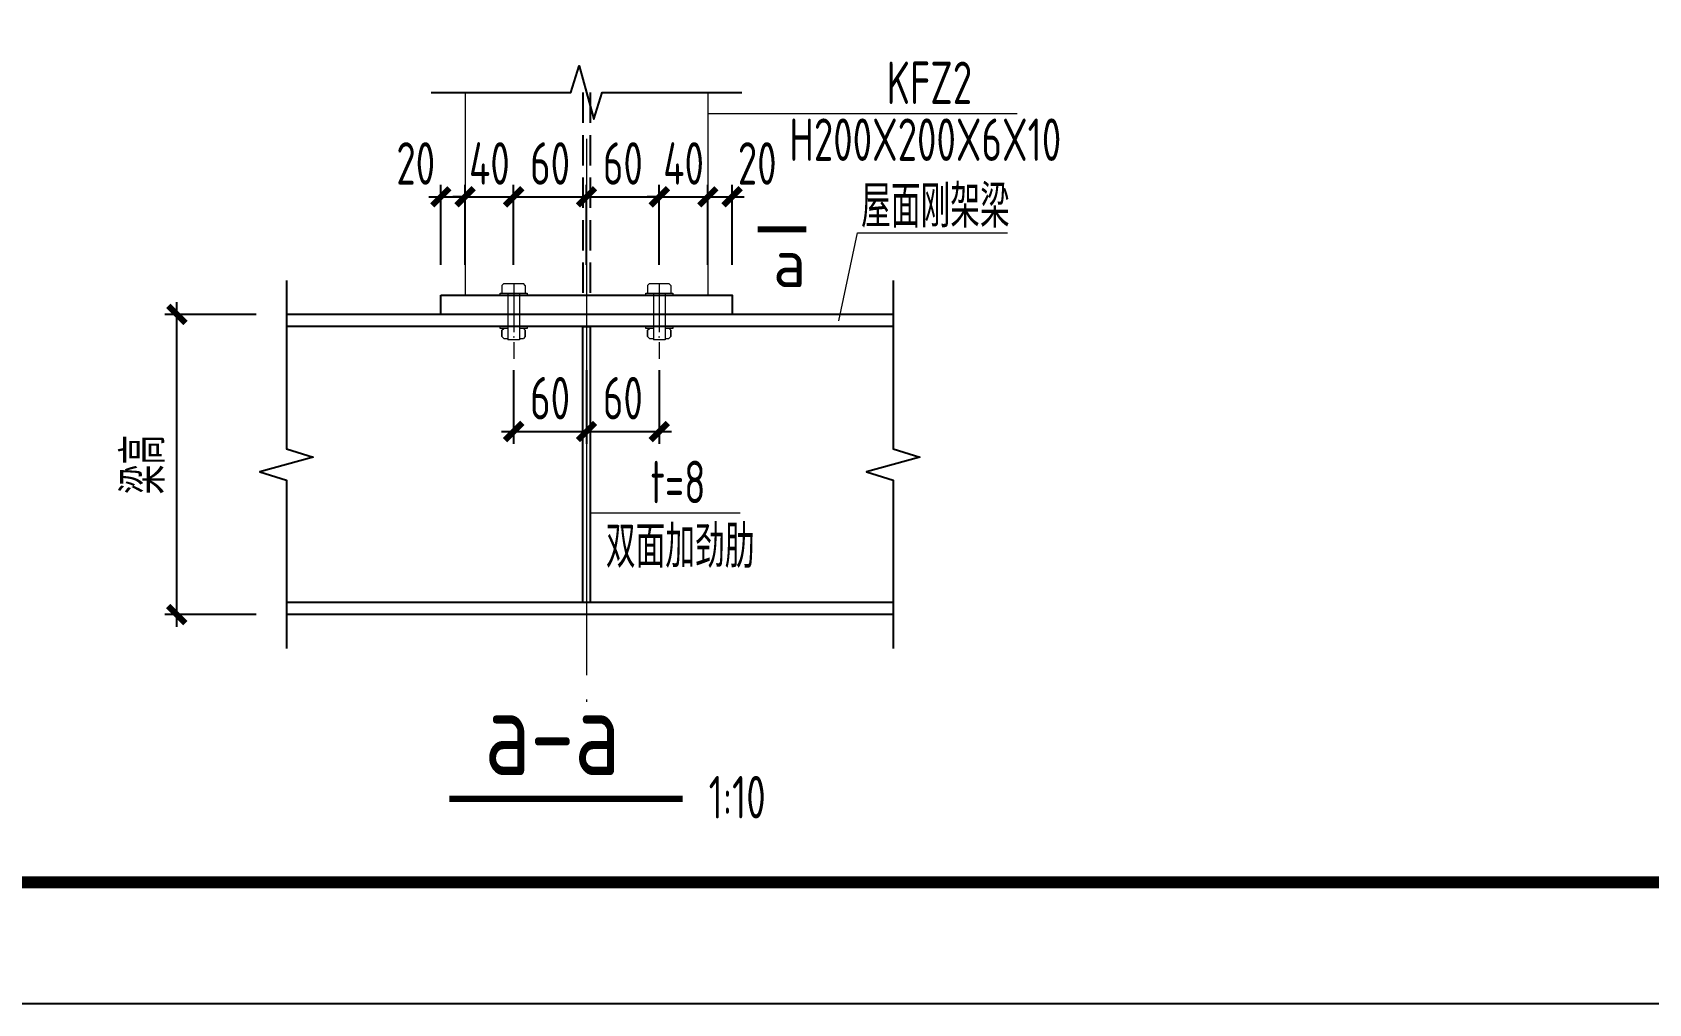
# Model space of a CAD drawing. Extents: x -3102990 to -851544, y -5293060 to -2540151.
# Drawn here: x -1983364 to -1970043, y -2672902 to -2664899 of the extents above; entities that cross this region are included whole.
import ezdxf

# ---------------------------------------------------------------- set-up
doc = ezdxf.new("R2010")
doc.units = 0
doc.header["$LTSCALE"] = 1000
doc.header["$PDMODE"] = 1
doc.linetypes.add('DASH', pattern=[0.35, 0.25, -0.1])
doc.linetypes.add('DOTE', pattern=[2.42, 2, -0.2, 0.02, -0.2])
doc.layers.get('0').update_dxf_attribs({"linetype": 'CONTINUOUS'})
doc.layers.get('Defpoints').update_dxf_attribs({"linetype": 'CONTINUOUS'})
for name, color, linetype in [('AXIS', 253, 'DOTE'), ('BEAM_CON', 4, 'CONTINUOUS'), ('COLU', 7, 'CONTINUOUS'), ('DIM', 3, 'CONTINUOUS'), ('NUM', 7, 'CONTINUOUS'), ('PUB_TITLE', 4, 'CONTINUOUS'), ('TEXT', 7, 'CONTINUOUS'), ('THICK', 6, 'CONTINUOUS'), ('THIN', 7, 'CONTINUOUS')]:
    doc.layers.add(name, color=color, linetype=linetype)
doc.layers.add('yichutu', color=7, linetype='CONTINUOUS', true_color=0xffffff, plot=False)
doc.styles.add('TSSD_Dimension', font='tssdeng.shx', dxfattribs={"width": 0.7, "bigfont": 'Hztxt.shx'})
doc.styles.add('TSSD_Label', font='tssdeng.shx', dxfattribs={"width": 0.75, "bigfont": 'hztxt.shx'})
doc.styles.add('TSSD_Norm', font='Tssdeng.shx', dxfattribs={"width": 0.75, "bigfont": 'hztxt.shx'})
doc.styles.add('TSSD_Rein', font='Tssdeng.shx', dxfattribs={"width": 0.75, "bigfont": 'hztxt.shx'})
doc.dimstyles.new('TSSD_10_100', dxfattribs={"dimtxt": 350, "dimasz": 100, "dimexe": 100, "dimexo": 250, "dimgap": 100, "dimtad": 1, "dimdec": 0, "dimlfac": 0.1, "dimzin": 0, "dimdsep": 46, "dimtxsty": 'TSSD_Dimension', "dimblk": 'ARCHTICK', "dimcen": 0, "dimdle": 100, "dimclrt": 7, "dimadec": 0, "dimazin": 0, "dimtfac": 1, "dimtdec": 0, "dimtix": 1, "dimtmove": 2, "dimatfit": 3, "dimldrblk": 'ARCHTICK', "dimfxl": 1, "dimtolj": 1, "dimtzin": 0, "dimarcsym": 0})

# ---------------------------------------------------------------- blocks, each defined once
blk = doc.blocks.new('_ArchTick')
at = {"color": 0, "const_width": 0.5}
blk.add_lwpolyline([(-0.71, -0.71), (0.71, 0.71)], dxfattribs=at)
blk = doc.blocks.new('*D2761')
at = {"layer": 'Defpoints', "color": 0, "ltscale": 1.5}
for p in [(-1979397, -2667432), (-1978797, -2667432), (-1978797, -2668188)]:
    blk.add_point(p, dxfattribs=at)
at = {"layer": 'DIM', "color": 0, "lineweight": -2, "ltscale": 1.5}
for p, q in [((-1979397, -2667682), (-1979397, -2668288)), ((-1978797, -2667682), (-1978797, -2668288)), ((-1979497, -2668188), (-1978697, -2668188))]:
    blk.add_line(p, q, dxfattribs=at)
at = {"layer": 'DIM', "color": 0, "lineweight": -2, "ltscale": 1.5, "xscale": 100, "yscale": 100, "zscale": 100, "rotation": 180}
blk.add_blockref('_ArchTick', (-1979397, -2668188), dxfattribs=at)
at = {"layer": 'DIM', "color": 0, "lineweight": -2, "ltscale": 1.5, "xscale": 100, "yscale": 100, "zscale": 100}
blk.add_blockref('_ArchTick', (-1978797, -2668188), dxfattribs=at)
at = {"layer": 'DIM', "color": 7, "ltscale": 1.5, "insert": (-1979097, -2667913), "char_height": 350, "attachment_point": 5, "style": 'TSSD_Dimension'}
blk.add_mtext('\\A1;60', dxfattribs=at)
blk = doc.blocks.new('*D2762')
at = {"layer": 'Defpoints', "color": 0, "ltscale": 1.5}
for p in [(-1978797, -2667432), (-1978197, -2667432), (-1978197, -2668188)]:
    blk.add_point(p, dxfattribs=at)
at = {"layer": 'DIM', "color": 0, "lineweight": -2, "ltscale": 1.5}
for p, q in [((-1978797, -2667682), (-1978797, -2668288)), ((-1978197, -2667682), (-1978197, -2668288)), ((-1978897, -2668188), (-1978097, -2668188))]:
    blk.add_line(p, q, dxfattribs=at)
at = {"layer": 'DIM', "color": 0, "lineweight": -2, "ltscale": 1.5, "xscale": 100, "yscale": 100, "zscale": 100, "rotation": 180}
blk.add_blockref('_ArchTick', (-1978797, -2668188), dxfattribs=at)
at = {"layer": 'DIM', "color": 0, "lineweight": -2, "ltscale": 1.5, "xscale": 100, "yscale": 100, "zscale": 100}
blk.add_blockref('_ArchTick', (-1978197, -2668188), dxfattribs=at)
at = {"layer": 'DIM', "color": 7, "ltscale": 1.5, "insert": (-1978497, -2667913), "char_height": 350, "attachment_point": 5, "style": 'TSSD_Dimension'}
blk.add_mtext('\\A1;60', dxfattribs=at)
blk = doc.blocks.new('*D2763')
at = {"layer": 'Defpoints', "color": 0, "ltscale": 1.5}
for p in [(-1979797, -2666254), (-1979997, -2667063), (-1979797, -2667063)]:
    blk.add_point(p, dxfattribs=at)
at = {"layer": 'DIM', "color": 0, "lineweight": -2, "ltscale": 1.5}
for p, q in [((-1979997, -2666813), (-1979997, -2666154)), ((-1979797, -2666813), (-1979797, -2666154)), ((-1980097, -2666254), (-1979697, -2666254))]:
    blk.add_line(p, q, dxfattribs=at)
at = {"layer": 'DIM', "color": 0, "lineweight": -2, "ltscale": 1.5, "xscale": 100, "yscale": 100, "zscale": 100, "rotation": 180}
blk.add_blockref('_ArchTick', (-1979997, -2666254), dxfattribs=at)
at = {"layer": 'DIM', "color": 0, "lineweight": -2, "ltscale": 1.5, "xscale": 100, "yscale": 100, "zscale": 100}
blk.add_blockref('_ArchTick', (-1979797, -2666254), dxfattribs=at)
at = {"layer": 'DIM', "color": 7, "ltscale": 1.5, "insert": (-1980204, -2665979), "char_height": 350, "attachment_point": 5, "style": 'TSSD_Dimension'}
blk.add_mtext('\\A1;20', dxfattribs=at)
blk = doc.blocks.new('*D2764')
at = {"layer": 'Defpoints', "color": 0, "ltscale": 1.5}
for p in [(-1979397, -2666254), (-1979797, -2667063), (-1979397, -2667063)]:
    blk.add_point(p, dxfattribs=at)
at = {"layer": 'DIM', "color": 0, "lineweight": -2, "ltscale": 1.5}
for p, q in [((-1979797, -2666813), (-1979797, -2666154)), ((-1979397, -2666813), (-1979397, -2666154)), ((-1979797, -2666254), (-1979897, -2666254)), ((-1979797, -2666254), (-1979397, -2666254)), ((-1979397, -2666254), (-1979297, -2666254))]:
    blk.add_line(p, q, dxfattribs=at)
at = {"layer": 'DIM', "color": 0, "lineweight": -2, "ltscale": 1.5, "xscale": 100, "yscale": 100, "zscale": 100}
blk.add_blockref('_ArchTick', (-1979797, -2666254), dxfattribs=at)
at = {"layer": 'DIM', "color": 0, "lineweight": -2, "ltscale": 1.5, "xscale": 100, "yscale": 100, "zscale": 100, "rotation": 180}
blk.add_blockref('_ArchTick', (-1979397, -2666254), dxfattribs=at)
at = {"layer": 'DIM', "color": 7, "ltscale": 1.5, "insert": (-1979597, -2665979), "char_height": 350, "attachment_point": 5, "style": 'TSSD_Dimension'}
blk.add_mtext('\\A1;40', dxfattribs=at)
blk = doc.blocks.new('*D2765')
at = {"layer": 'Defpoints', "color": 0, "ltscale": 1.5}
for p in [(-1978797, -2666254), (-1979397, -2667063), (-1978797, -2667063)]:
    blk.add_point(p, dxfattribs=at)
at = {"layer": 'DIM', "color": 0, "lineweight": -2, "ltscale": 1.5}
for p, q in [((-1979397, -2666813), (-1979397, -2666154)), ((-1978797, -2666813), (-1978797, -2666154)), ((-1979497, -2666254), (-1978697, -2666254))]:
    blk.add_line(p, q, dxfattribs=at)
at = {"layer": 'DIM', "color": 0, "lineweight": -2, "ltscale": 1.5, "xscale": 100, "yscale": 100, "zscale": 100, "rotation": 180}
blk.add_blockref('_ArchTick', (-1979397, -2666254), dxfattribs=at)
at = {"layer": 'DIM', "color": 0, "lineweight": -2, "ltscale": 1.5, "xscale": 100, "yscale": 100, "zscale": 100}
blk.add_blockref('_ArchTick', (-1978797, -2666254), dxfattribs=at)
at = {"layer": 'DIM', "color": 7, "ltscale": 1.5, "insert": (-1979097, -2665979), "char_height": 350, "attachment_point": 5, "style": 'TSSD_Dimension'}
blk.add_mtext('\\A1;60', dxfattribs=at)
blk = doc.blocks.new('*D2766')
at = {"layer": 'Defpoints', "color": 0, "ltscale": 1.5}
for p in [(-1978197, -2666254), (-1978797, -2667063), (-1978197, -2667063)]:
    blk.add_point(p, dxfattribs=at)
at = {"layer": 'DIM', "color": 0, "lineweight": -2, "ltscale": 1.5}
for p, q in [((-1978797, -2666813), (-1978797, -2666154)), ((-1978197, -2666813), (-1978197, -2666154)), ((-1978897, -2666254), (-1978097, -2666254))]:
    blk.add_line(p, q, dxfattribs=at)
at = {"layer": 'DIM', "color": 0, "lineweight": -2, "ltscale": 1.5, "xscale": 100, "yscale": 100, "zscale": 100, "rotation": 180}
blk.add_blockref('_ArchTick', (-1978797, -2666254), dxfattribs=at)
at = {"layer": 'DIM', "color": 0, "lineweight": -2, "ltscale": 1.5, "xscale": 100, "yscale": 100, "zscale": 100}
blk.add_blockref('_ArchTick', (-1978197, -2666254), dxfattribs=at)
at = {"layer": 'DIM', "color": 7, "ltscale": 1.5, "insert": (-1978497, -2665979), "char_height": 350, "attachment_point": 5, "style": 'TSSD_Dimension'}
blk.add_mtext('\\A1;60', dxfattribs=at)
blk = doc.blocks.new('*D2767')
at = {"layer": 'Defpoints', "color": 0, "ltscale": 1.5}
for p in [(-1977797, -2666254), (-1978197, -2667063), (-1977797, -2667063)]:
    blk.add_point(p, dxfattribs=at)
at = {"layer": 'DIM', "color": 0, "lineweight": -2, "ltscale": 1.5}
for p, q in [((-1978197, -2666813), (-1978197, -2666154)), ((-1977797, -2666813), (-1977797, -2666154)), ((-1978197, -2666254), (-1978297, -2666254)), ((-1978197, -2666254), (-1977797, -2666254)), ((-1977797, -2666254), (-1977697, -2666254))]:
    blk.add_line(p, q, dxfattribs=at)
at = {"layer": 'DIM', "color": 0, "lineweight": -2, "ltscale": 1.5, "xscale": 100, "yscale": 100, "zscale": 100}
blk.add_blockref('_ArchTick', (-1978197, -2666254), dxfattribs=at)
at = {"layer": 'DIM', "color": 0, "lineweight": -2, "ltscale": 1.5, "xscale": 100, "yscale": 100, "zscale": 100, "rotation": 180}
blk.add_blockref('_ArchTick', (-1977797, -2666254), dxfattribs=at)
at = {"layer": 'DIM', "color": 7, "ltscale": 1.5, "insert": (-1977997, -2665979), "char_height": 350, "attachment_point": 5, "style": 'TSSD_Dimension'}
blk.add_mtext('\\A1;40', dxfattribs=at)
blk = doc.blocks.new('*D2768')
at = {"layer": 'Defpoints', "color": 0, "ltscale": 1.5}
for p in [(-1977597, -2666254), (-1977797, -2667063), (-1977597, -2667063)]:
    blk.add_point(p, dxfattribs=at)
at = {"layer": 'DIM', "color": 0, "lineweight": -2, "ltscale": 1.5}
for p, q in [((-1977797, -2666813), (-1977797, -2666154)), ((-1977597, -2666813), (-1977597, -2666154)), ((-1977897, -2666254), (-1977497, -2666254))]:
    blk.add_line(p, q, dxfattribs=at)
at = {"layer": 'DIM', "color": 0, "lineweight": -2, "ltscale": 1.5, "xscale": 100, "yscale": 100, "zscale": 100, "rotation": 180}
blk.add_blockref('_ArchTick', (-1977797, -2666254), dxfattribs=at)
at = {"layer": 'DIM', "color": 0, "lineweight": -2, "ltscale": 1.5, "xscale": 100, "yscale": 100, "zscale": 100}
blk.add_blockref('_ArchTick', (-1977597, -2666254), dxfattribs=at)
at = {"layer": 'DIM', "color": 7, "ltscale": 1.5, "insert": (-1977390, -2665979), "char_height": 350, "attachment_point": 5, "style": 'TSSD_Dimension'}
blk.add_mtext('\\A1;20', dxfattribs=at)
blk = doc.blocks.new('*D2769')
at = {"layer": 'Defpoints', "color": 0}
for p in [(-1982173, -2667223), (-1981268, -2667223), (-1981268, -2669696)]:
    blk.add_point(p, dxfattribs=at)
at = {"layer": 'DIM', "color": 0, "lineweight": -2}
for p, q in [((-1982173, -2669796), (-1982173, -2667123)), ((-1981518, -2667223), (-1982273, -2667223)), ((-1981518, -2669696), (-1982273, -2669696))]:
    blk.add_line(p, q, dxfattribs=at)
at = {"layer": 'DIM', "color": 0, "lineweight": -2, "xscale": 100, "yscale": 100, "zscale": 100}
for p, rotation in [((-1982173, -2667223), 90), ((-1982173, -2669696), 270)]:
    blk.add_blockref('_ArchTick', p, dxfattribs=dict(at, rotation=rotation))
at = {"layer": 'DIM', "color": 7, "lineweight": 5, "insert": (-1982448, -2668460), "char_height": 350, "attachment_point": 5, "rotation": 90, "style": 'TSSD_Dimension'}
blk.add_mtext('\\A1;梁高', dxfattribs=at)
blk = doc.blocks.new('A$C16496DF1')
at = {"layer": 'PUB_TITLE'}
blk.add_lwpolyline([(0, 0), (0, 42000), (104100, 42000), (104100, 0)], close=True, dxfattribs=at)
at = {"layer": 'PUB_TITLE', "const_width": 100}
blk.add_lwpolyline([(103100, 1000), (103100, 41000), (713, 41000), (713, 1000), (103100, 1000)], dxfattribs=at)
blk = doc.blocks.new('yct-1041-420-104100-42000-100-2006.0')
at = {"layer": 'yichutu', "color": 7, "true_color": 0xffffff}
blk.add_lwpolyline([(0, 0), (0, 42000), (104100, 42000), (104100, 0)], close=True, dxfattribs=at)

msp = doc.modelspace()

# ---------------------------------------------------------------- linework, layer by layer
at = {"ltscale": 1.5}
for p, q in [((-1976269.12, -2667223.2), (-1981268.17, -2667223.2)), ((-1976269.12, -2667323.2), (-1981268.17, -2667323.2)), ((-1976269.12, -2669596.28), (-1981268.17, -2669596.28)), ((-1976269.12, -2669696.28), (-1981268.17, -2669696.28))]:
    msp.add_line(p, q, dxfattribs=at)
at = {"layer": 'AXIS', "lineweight": 5}
msp.add_line((-1978796.7, -2665774.96), (-1978796.7, -2670462.2), dxfattribs=at)
at = {"layer": 'AXIS', "lineweight": 5, "ltscale": 0.2}
for p, q in [((-1979396.7, -2666968.68), (-1979396.7, -2667588.68)), ((-1978196.7, -2666968.68), (-1978196.7, -2667588.68))]:
    msp.add_line(p, q, dxfattribs=at)
at = {"layer": 'BEAM_CON', "lineweight": 5}
for p, q in [((-1979796.7, -2665395.44), (-1979796.7, -2667063.2)), ((-1977796.7, -2665395.44), (-1977796.7, -2667063.2)), ((-1979493.29, -2666984.68), (-1979477.29, -2666968.68)), ((-1979493.29, -2666984.68), (-1979493.29, -2667048.68)), ((-1979477.29, -2666968.68), (-1979317.29, -2666968.68)), ((-1979301.29, -2666984.68), (-1979317.29, -2666968.68)), ((-1979301.29, -2666984.68), (-1979301.29, -2667048.68)), ((-1978293.29, -2666984.68), (-1978277.29, -2666968.68)), ((-1978293.29, -2666984.68), (-1978293.29, -2667048.68)), ((-1978277.29, -2666968.68), (-1978117.29, -2666968.68)), ((-1978101.29, -2666984.68), (-1978117.29, -2666968.68)), ((-1978101.29, -2666984.68), (-1978101.29, -2667048.68)), ((-1979445.29, -2667048.68), (-1979444.95, -2667432.33)), ((-1979349.29, -2667048.68), (-1979348.95, -2667432.33)), ((-1978245.29, -2667048.68), (-1978244.95, -2667432.33)), ((-1978149.29, -2667048.68), (-1978148.95, -2667432.33)), ((-1979493.22, -2667352.24), (-1979478.7, -2667337.72)), ((-1979493.22, -2667404.21), (-1979493.22, -2667352.24)), ((-1979493.22, -2667352.24), (-1979493.22, -2667404.21)), ((-1979301.22, -2667352.24), (-1979315.75, -2667337.72)), ((-1979301.22, -2667404.21), (-1979301.22, -2667352.24)), ((-1979301.22, -2667352.24), (-1979301.22, -2667404.21)), ((-1978293.22, -2667352.24), (-1978278.7, -2667337.72)), ((-1978293.22, -2667404.21), (-1978293.22, -2667352.24)), ((-1978293.22, -2667352.24), (-1978293.22, -2667404.21)), ((-1978101.22, -2667352.24), (-1978115.75, -2667337.72)), ((-1978101.22, -2667404.21), (-1978101.22, -2667352.24)), ((-1978101.22, -2667352.24), (-1978101.22, -2667404.21)), ((-1979493.22, -2667404.21), (-1979477.22, -2667420.21)), ((-1979477.22, -2667420.21), (-1979445.22, -2667420.21)), ((-1979348.95, -2667432.33), (-1979444.95, -2667432.33)), ((-1979349.22, -2667420.21), (-1979317.22, -2667420.21)), ((-1979301.22, -2667404.21), (-1979317.22, -2667420.21)), ((-1978293.22, -2667404.21), (-1978277.22, -2667420.21)), ((-1978277.22, -2667420.21), (-1978245.22, -2667420.21)), ((-1978148.95, -2667432.33), (-1978244.95, -2667432.33)), ((-1978149.22, -2667420.21), (-1978117.22, -2667420.21)), ((-1978101.22, -2667404.21), (-1978117.22, -2667420.21))]:
    msp.add_line(p, q, dxfattribs=at)
for points in [[(-1979445.29, -2667063.2), (-1979508.34, -2667063.2), (-1979508.34, -2667048.68), (-1979285.06, -2667048.68), (-1979285.06, -2667063.2), (-1979349.29, -2667063.2)], [(-1978245.29, -2667063.2), (-1978308.34, -2667063.2), (-1978308.34, -2667048.68), (-1978085.06, -2667048.68), (-1978085.06, -2667063.2), (-1978149.29, -2667063.2)], [(-1979445.22, -2667337.72), (-1979508.27, -2667337.72), (-1979508.27, -2667323.2), (-1979445.22, -2667323.2)], [(-1979349.22, -2667323.2), (-1979284.99, -2667323.2), (-1979284.99, -2667337.72), (-1979349.22, -2667337.72)], [(-1978245.22, -2667337.72), (-1978308.27, -2667337.72), (-1978308.27, -2667323.2), (-1978245.22, -2667323.2)], [(-1978149.22, -2667323.2), (-1978084.99, -2667323.2), (-1978084.99, -2667337.72), (-1978149.22, -2667337.72)]]:
    msp.add_lwpolyline(points, dxfattribs=at)
at = {"layer": 'COLU', "color": 4, "linetype": 'DASH'}
for p, q in [((-1978826.7, -2665395.44), (-1978826.7, -2667063.2)), ((-1978766.7, -2665395.44), (-1978766.7, -2667063.2))]:
    msp.add_line(p, q, dxfattribs=at)
at = {"layer": 'COLU'}
for points in [[(-1979996.7, -2667063.2), (-1977596.7, -2667063.2), (-1977596.7, -2667223.2), (-1979996.7, -2667223.2)], [(-1978826.7, -2667323.2), (-1978766.7, -2667323.2), (-1978766.7, -2669596.28), (-1978826.7, -2669596.28)]]:
    msp.add_lwpolyline(points, close=True, dxfattribs=at)
at = {"layer": 'NUM', "const_width": 50}
msp.add_lwpolyline([(-1979926.71, -2671214.35), (-1978003.33, -2671214.35)], dxfattribs=at)
at = {"layer": 'TEXT', "lineweight": 5}
for p, q in [((-1977796.7, -2665568.59), (-1975248.62, -2665568.59)), ((-1976717.67, -2667276.44), (-1976563.38, -2666552.04)), ((-1976563.38, -2666552.04), (-1975326.04, -2666552.04)), ((-1978766.7, -2668857.71), (-1977529.02, -2668857.71))]:
    msp.add_line(p, q, dxfattribs=at)
at = {"layer": 'THICK', "color": 4, "const_width": 50}
msp.add_lwpolyline([(-1976986.3, -2666522.63), (-1977386.3, -2666522.63)], dxfattribs=at)
at = {"layer": 'THIN', "ltscale": 1.5}
for points in [[(-1980076.7, -2665395.44), (-1978926.7, -2665395.44), (-1978856.7, -2665175.44), (-1978736.7, -2665615.44), (-1978666.7, -2665395.44), (-1977516.7, -2665395.44)], [(-1981268.17, -2666943.2), (-1981268.17, -2668329.74), (-1981048.17, -2668399.74), (-1981488.17, -2668519.74), (-1981268.17, -2668589.74), (-1981268.17, -2669976.28)], [(-1976269.12, -2666943.2), (-1976269.12, -2668329.74), (-1976049.12, -2668399.74), (-1976489.12, -2668519.74), (-1976269.12, -2668589.74), (-1976269.12, -2669976.28)]]:
    msp.add_lwpolyline(points, dxfattribs=at)

# ---------------------------------------------------------------- block references
at = {"ltscale": 1.5}
msp.add_blockref('A$C16496DF1', (-2013033.89, -2672902.4), dxfattribs=at)
at = {"layer": 'yichutu'}
msp.add_blockref('yct-1041-420-104100-42000-100-2006.0', (-2013033.89, -2672902.4), dxfattribs=at)

# ---------------------------------------------------------------- texts
at = {"layer": 'TEXT', "lineweight": 5}
for s, height, style, width, p in [('KFZ2', 350, 'TSSD_Norm', 0.7, (-1976323.63, -2665489.47)), ('H200X200X6X10', 350, 'TSSD_Norm', 0.7, (-1977125.16, -2665958.15)), ('屋面刚架梁', 350, 'TSSD_Norm', 0.7, (-1976533.68, -2666507.17)), ('t=8', 350, 'TSSD_Norm', 0.7, (-1978269.63, -2668778.59)), ('双面加劲肋', 350, 'TSSD_Norm', 0.7, (-1978637.21, -2669310.81)), ('a-a', 700, 'TSSD_Rein', 0.8, (-1979636.65, -2671018.62)), ('1:10', 350, 'TSSD_Rein', 0.7, (-1977789.93, -2671376.09))]:
    msp.add_text(s, height=height, dxfattribs=dict(at, style=style, width=width)).set_placement(p)
at = {"layer": 'THICK', "color": 4, "style": 'TSSD_Label'}
msp.add_text('a', height=400, dxfattribs=at).set_placement((-1977258.29, -2666998.33))

# ---------------------------------------------------------------- dimensions: what is measured, and where the dimension line sits
at = {"layer": 'DIM', "ltscale": 1.5}
for base, p1, p2, picture, middle in [((-1979796.7, -2666254.01), (-1979996.7, -2667063.2), (-1979796.7, -2667063.2), '*D2763', (-1980203.56, -2665979.01)), ((-1977596.7, -2666254.01), (-1977796.7, -2667063.2), (-1977596.7, -2667063.2), '*D2768', (-1977389.84, -2665979.01))]:
    dim = msp.add_linear_dim(base=base, p1=p1, p2=p2, dimstyle='TSSD_10_100', dxfattribs=at)
    dim.commit()
    dim.dimension.update_dxf_attribs({"geometry": picture, "text_midpoint": middle, "dimtype": 160})
for base, p1, p2, picture, middle in [((-1979397.29, -2666254.01), (-1979796.7, -2667063.2), (-1979397.29, -2667063.2), '*D2764', (-1979597, -2665979.01)), ((-1978796.7, -2666254.01), (-1979397.29, -2667063.2), (-1978796.7, -2667063.2), '*D2765', (-1979097, -2665979.01)), ((-1978196.7, -2666254.01), (-1978796.7, -2667063.2), (-1978196.7, -2667063.2), '*D2766', (-1978496.7, -2665979.01)), ((-1977796.7, -2666254.01), (-1978196.7, -2667063.2), (-1977796.7, -2667063.2), '*D2767', (-1977996.7, -2665979.01)), ((-1978796.7, -2668187.99), (-1979396.95, -2667432.33), (-1978796.7, -2667432.33), '*D2761', (-1979096.83, -2667912.99)), ((-1978196.7, -2668187.99), (-1978796.7, -2667432.33), (-1978196.7, -2667432.33), '*D2762', (-1978496.7, -2667912.99))]:
    dim = msp.add_linear_dim(base=base, p1=p1, p2=p2, dimstyle='TSSD_10_100', dxfattribs=at)
    dim.commit()
    dim.dimension.update_dxf_attribs({"geometry": picture, "text_midpoint": middle})
at = {"layer": 'DIM', "lineweight": 5}
dim = msp.add_linear_dim(base=(-1982173.25, -2667223.2), p1=(-1981268.17, -2669696.28), p2=(-1981268.17, -2667223.2), angle=90, text='梁高', dimstyle='TSSD_10_100', dxfattribs=at)
dim.commit()
dim.dimension.update_dxf_attribs({"geometry": '*D2769', "text_midpoint": (-1982448.25, -2668459.74)})

doc.saveas('drawing.dxf')
